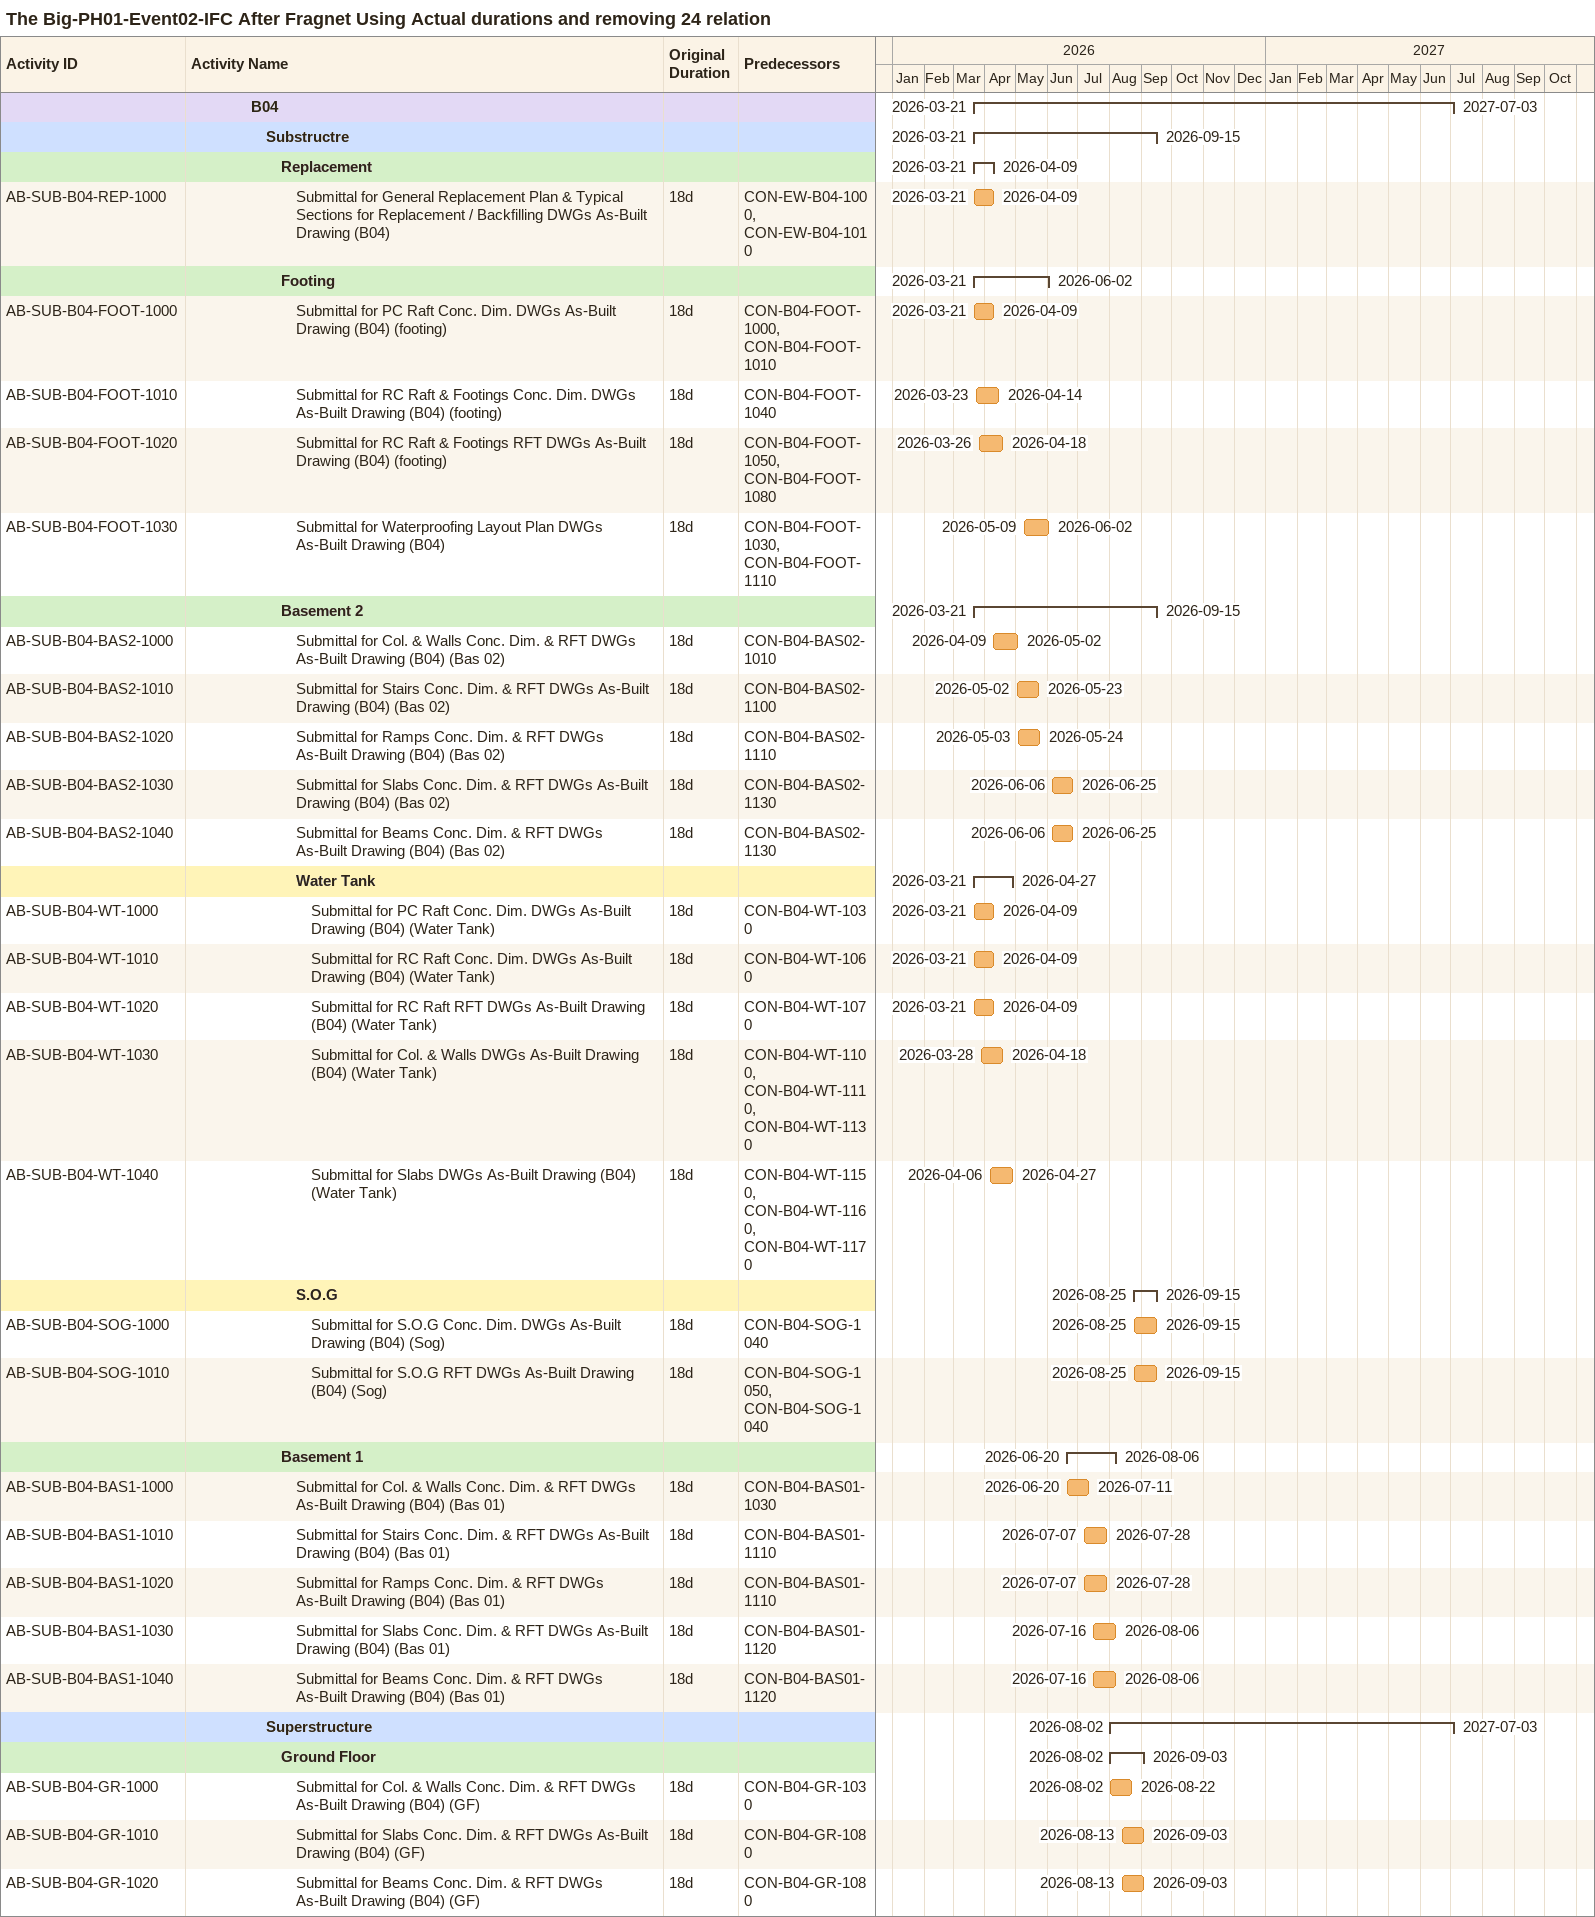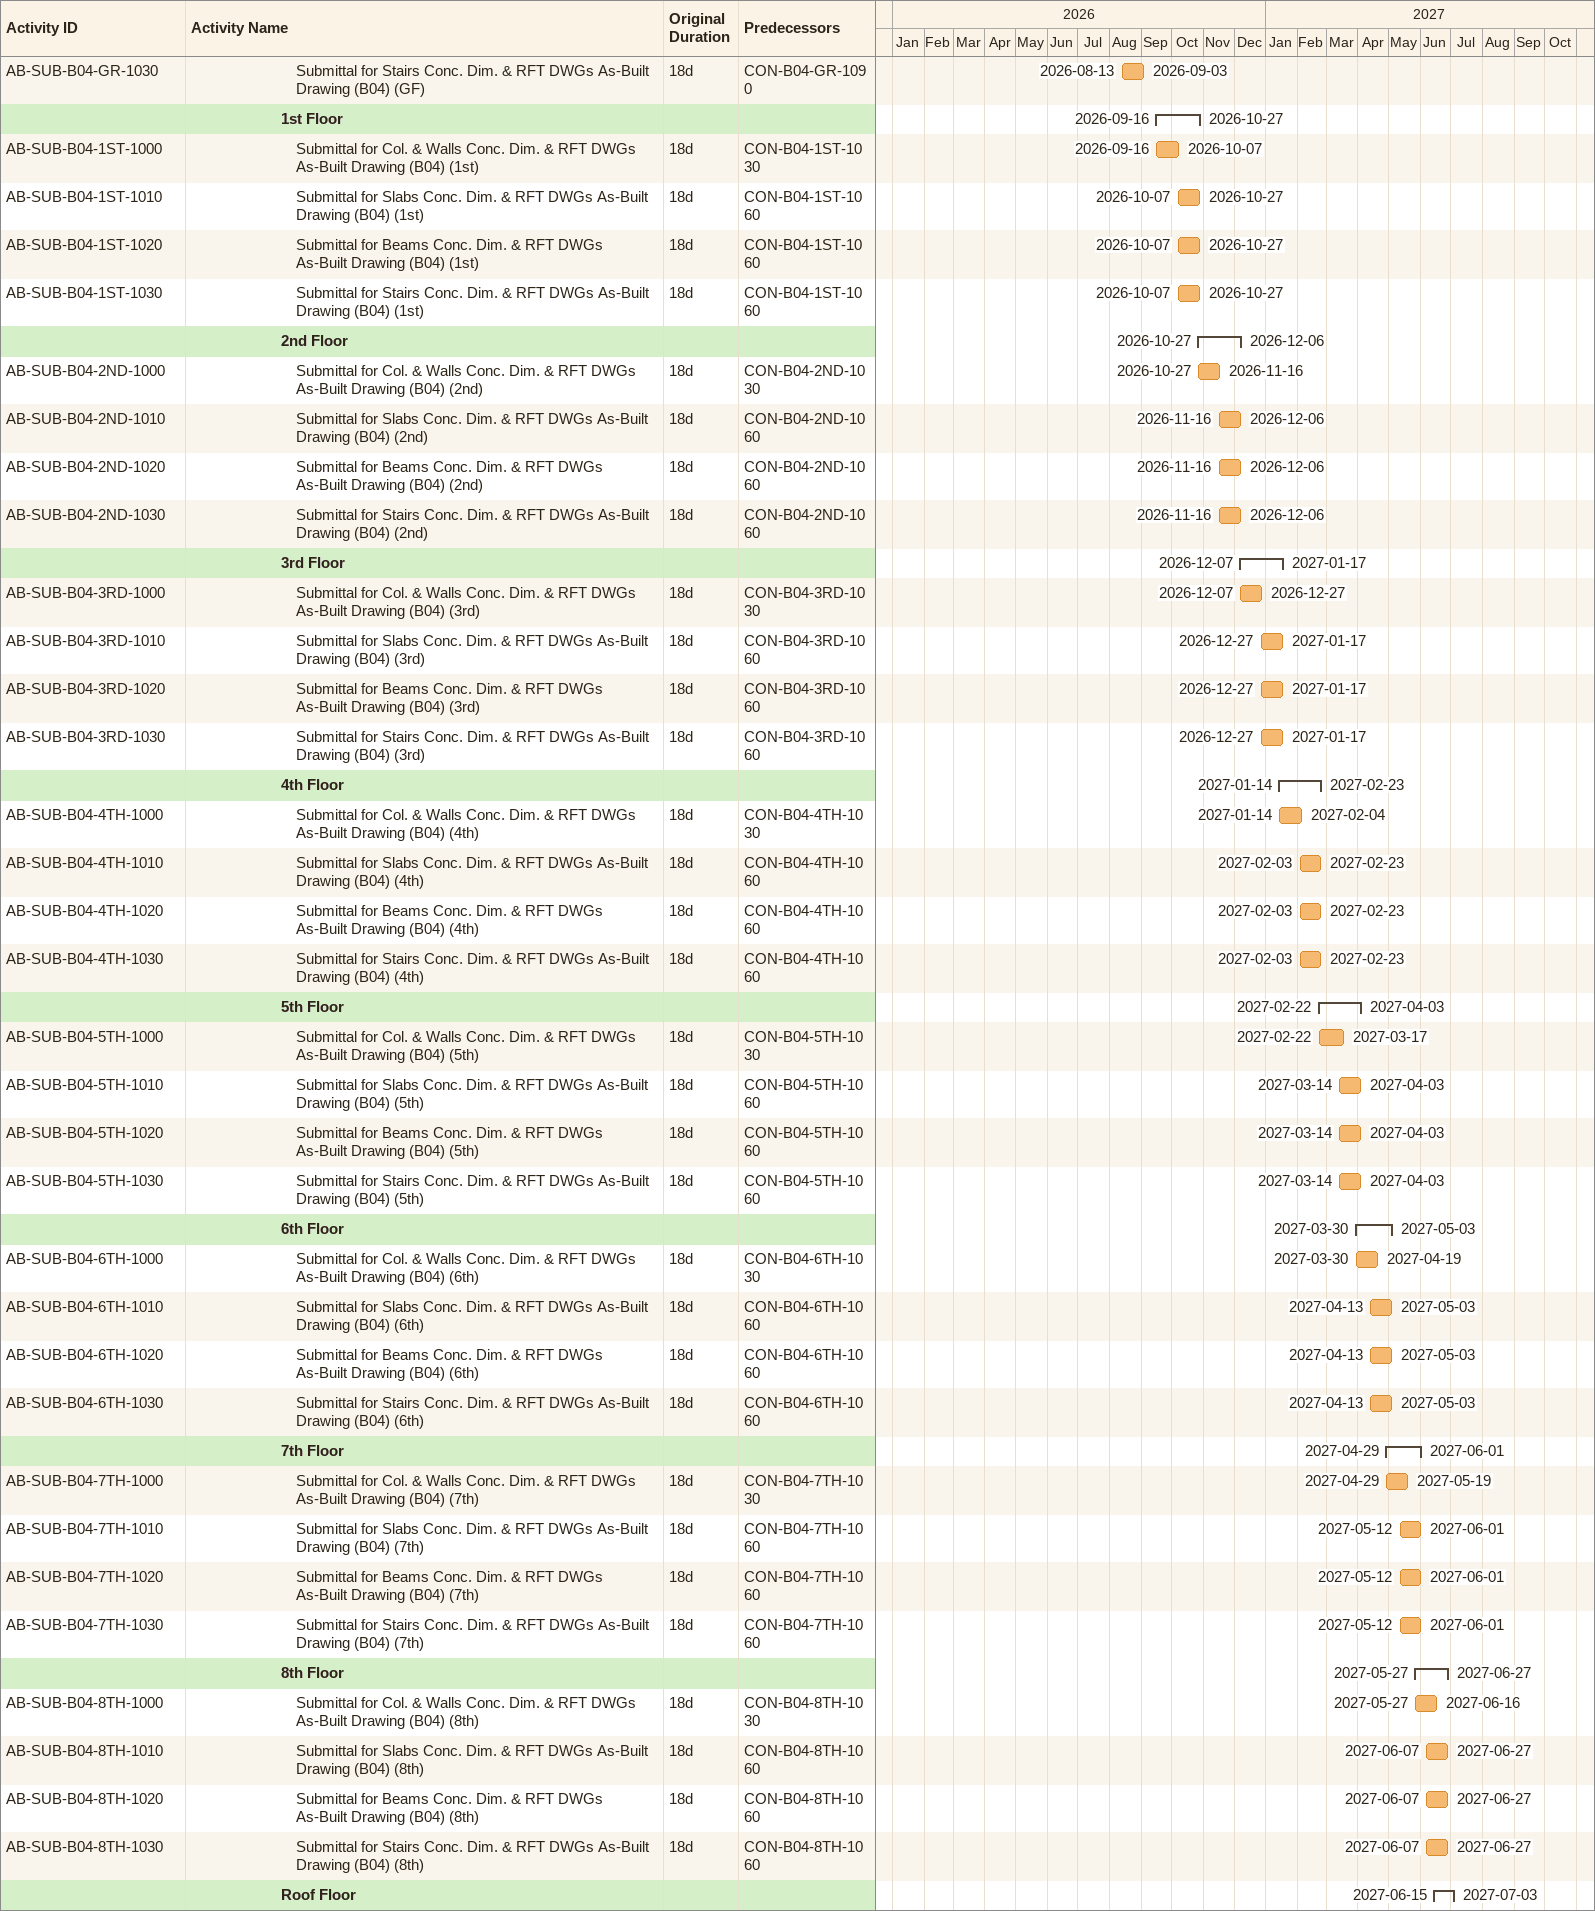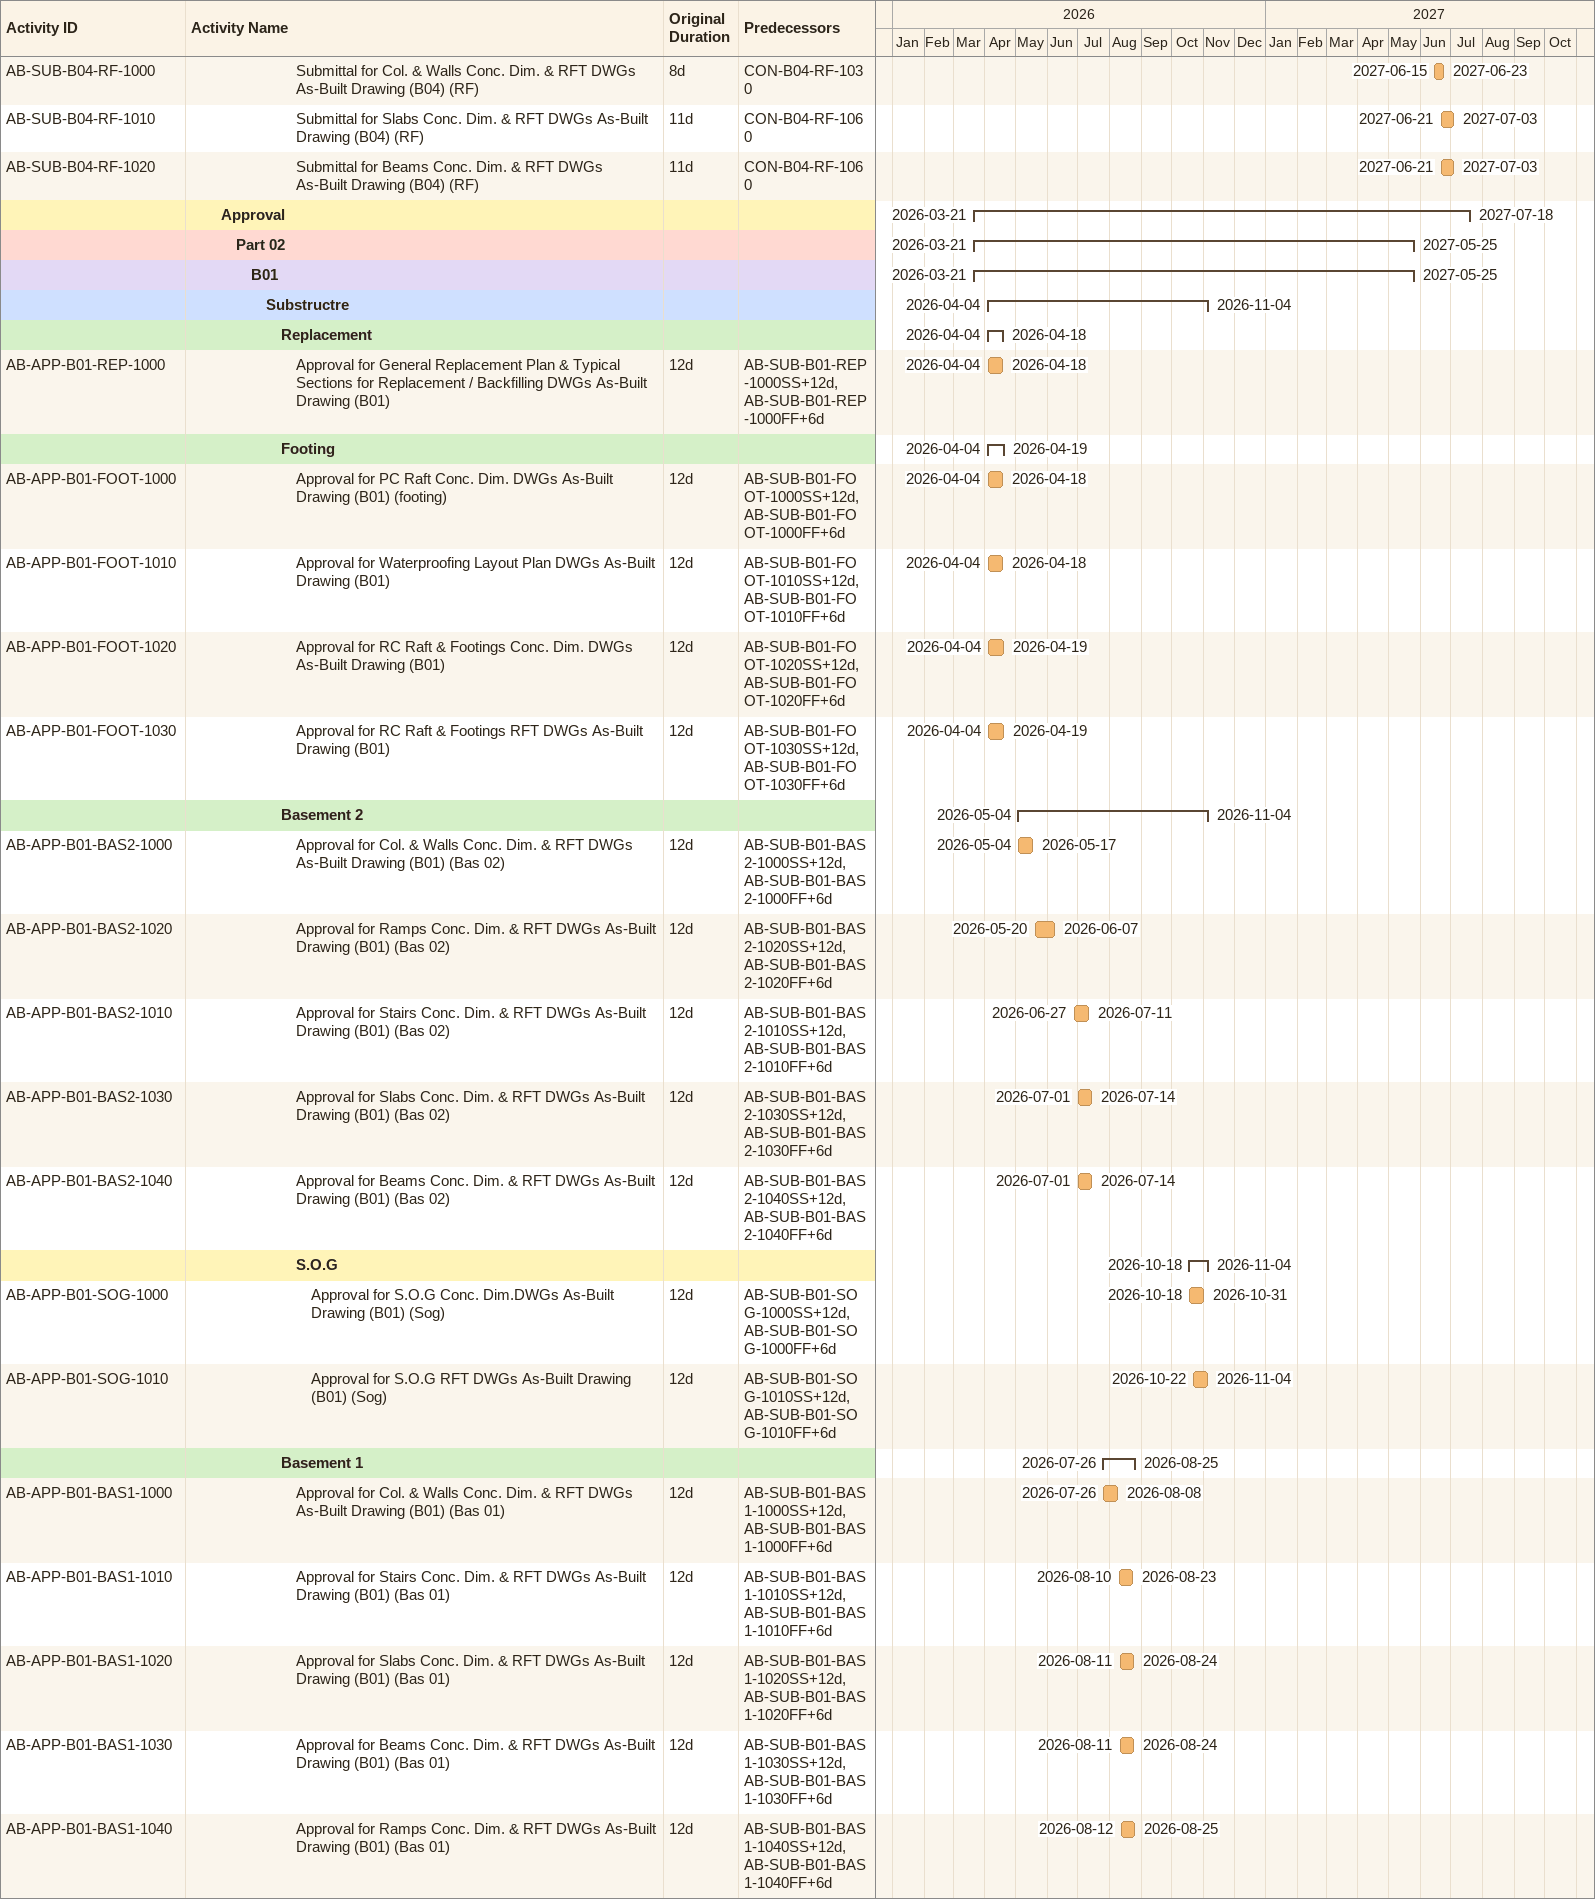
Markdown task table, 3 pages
The Big-PH01-Event02-IFC After Fragnet Using Actual durations and removing 24 relation

| ID | Level | Task | Original duration | Start | Finish | Predecessors |
|---|---|---|---|---|---|---|
|  | 5 | **B04** |  | 2026-03-21 | 2027-07-03 |  |
|  | 6 | **Substructre** |  | 2026-03-21 | 2026-09-15 |  |
|  | 7 | **Replacement** |  | 2026-03-21 | 2026-04-09 |  |
| AB-SUB-B04-REP-1000 | 8 | Submittal for General Replacement Plan & Typical Sections for Replacement / Backfilling DWGs As-Built Drawing (B04) | 18d | 2026-03-21 | 2026-04-09 | CON-EW-B04-1000, CON-EW-B04-1010 |
|  | 7 | **Footing** |  | 2026-03-21 | 2026-06-02 |  |
| AB-SUB-B04-FOOT-1000 | 8 | Submittal for PC Raft Conc. Dim. DWGs As-Built Drawing (B04) (footing) | 18d | 2026-03-21 | 2026-04-09 | CON-B04-FOOT-1000, CON-B04-FOOT-1010 |
| AB-SUB-B04-FOOT-1010 | 8 | Submittal for RC Raft & Footings Conc. Dim. DWGs As-Built Drawing (B04) (footing) | 18d | 2026-03-23 | 2026-04-14 | CON-B04-FOOT-1040 |
| AB-SUB-B04-FOOT-1020 | 8 | Submittal for RC Raft & Footings RFT DWGs As-Built Drawing (B04) (footing) | 18d | 2026-03-26 | 2026-04-18 | CON-B04-FOOT-1050, CON-B04-FOOT-1080 |
| AB-SUB-B04-FOOT-1030 | 8 | Submittal for Waterproofing Layout Plan DWGs As-Built Drawing (B04) | 18d | 2026-05-09 | 2026-06-02 | CON-B04-FOOT-1030, CON-B04-FOOT-1110 |
|  | 7 | **Basement 2** |  | 2026-03-21 | 2026-09-15 |  |
| AB-SUB-B04-BAS2-1000 | 8 | Submittal for Col. & Walls Conc. Dim. & RFT DWGs As-Built Drawing (B04) (Bas 02) | 18d | 2026-04-09 | 2026-05-02 | CON-B04-BAS02-1010 |
| AB-SUB-B04-BAS2-1010 | 8 | Submittal for Stairs Conc. Dim. & RFT DWGs As-Built Drawing (B04) (Bas 02) | 18d | 2026-05-02 | 2026-05-23 | CON-B04-BAS02-1100 |
| AB-SUB-B04-BAS2-1020 | 8 | Submittal for Ramps Conc. Dim. & RFT DWGs As-Built Drawing (B04) (Bas 02) | 18d | 2026-05-03 | 2026-05-24 | CON-B04-BAS02-1110 |
| AB-SUB-B04-BAS2-1030 | 8 | Submittal for Slabs Conc. Dim. & RFT DWGs As-Built Drawing (B04) (Bas 02) | 18d | 2026-06-06 | 2026-06-25 | CON-B04-BAS02-1130 |
| AB-SUB-B04-BAS2-1040 | 8 | Submittal for Beams Conc. Dim. & RFT DWGs As-Built Drawing (B04) (Bas 02) | 18d | 2026-06-06 | 2026-06-25 | CON-B04-BAS02-1130 |
|  | 8 | **Water Tank** |  | 2026-03-21 | 2026-04-27 |  |
| AB-SUB-B04-WT-1000 | 9 | Submittal for PC Raft Conc. Dim. DWGs As-Built Drawing (B04) (Water Tank) | 18d | 2026-03-21 | 2026-04-09 | CON-B04-WT-1030 |
| AB-SUB-B04-WT-1010 | 9 | Submittal for RC Raft Conc. Dim. DWGs As-Built Drawing (B04) (Water Tank) | 18d | 2026-03-21 | 2026-04-09 | CON-B04-WT-1060 |
| AB-SUB-B04-WT-1020 | 9 | Submittal for RC Raft RFT DWGs As-Built Drawing (B04) (Water Tank) | 18d | 2026-03-21 | 2026-04-09 | CON-B04-WT-1070 |
| AB-SUB-B04-WT-1030 | 9 | Submittal for Col. & Walls DWGs As-Built Drawing (B04) (Water Tank) | 18d | 2026-03-28 | 2026-04-18 | CON-B04-WT-1100, CON-B04-WT-1110, CON-B04-WT-1130 |
| AB-SUB-B04-WT-1040 | 9 | Submittal for Slabs DWGs As-Built Drawing (B04) (Water Tank) | 18d | 2026-04-06 | 2026-04-27 | CON-B04-WT-1150, CON-B04-WT-1160, CON-B04-WT-1170 |
|  | 8 | **S.O.G** |  | 2026-08-25 | 2026-09-15 |  |
| AB-SUB-B04-SOG-1000 | 9 | Submittal for S.O.G Conc. Dim. DWGs As-Built Drawing (B04) (Sog) | 18d | 2026-08-25 | 2026-09-15 | CON-B04-SOG-1040 |
| AB-SUB-B04-SOG-1010 | 9 | Submittal for S.O.G RFT DWGs As-Built Drawing (B04) (Sog) | 18d | 2026-08-25 | 2026-09-15 | CON-B04-SOG-1050, CON-B04-SOG-1040 |
|  | 7 | **Basement 1** |  | 2026-06-20 | 2026-08-06 |  |
| AB-SUB-B04-BAS1-1000 | 8 | Submittal for Col. & Walls Conc. Dim. & RFT DWGs As-Built Drawing (B04) (Bas 01) | 18d | 2026-06-20 | 2026-07-11 | CON-B04-BAS01-1030 |
| AB-SUB-B04-BAS1-1010 | 8 | Submittal for Stairs Conc. Dim. & RFT DWGs As-Built Drawing (B04) (Bas 01) | 18d | 2026-07-07 | 2026-07-28 | CON-B04-BAS01-1110 |
| AB-SUB-B04-BAS1-1020 | 8 | Submittal for Ramps Conc. Dim. & RFT DWGs As-Built Drawing (B04) (Bas 01) | 18d | 2026-07-07 | 2026-07-28 | CON-B04-BAS01-1110 |
| AB-SUB-B04-BAS1-1030 | 8 | Submittal for Slabs Conc. Dim. & RFT DWGs As-Built Drawing (B04) (Bas 01) | 18d | 2026-07-16 | 2026-08-06 | CON-B04-BAS01-1120 |
| AB-SUB-B04-BAS1-1040 | 8 | Submittal for Beams Conc. Dim. & RFT DWGs As-Built Drawing (B04) (Bas 01) | 18d | 2026-07-16 | 2026-08-06 | CON-B04-BAS01-1120 |
|  | 6 | **Superstructure** |  | 2026-08-02 | 2027-07-03 |  |
|  | 7 | **Ground Floor** |  | 2026-08-02 | 2026-09-03 |  |
| AB-SUB-B04-GR-1000 | 8 | Submittal for Col. & Walls Conc. Dim. & RFT DWGs As-Built Drawing (B04) (GF) | 18d | 2026-08-02 | 2026-08-22 | CON-B04-GR-1030 |
| AB-SUB-B04-GR-1010 | 8 | Submittal for Slabs Conc. Dim. & RFT DWGs As-Built Drawing (B04) (GF) | 18d | 2026-08-13 | 2026-09-03 | CON-B04-GR-1080 |
| AB-SUB-B04-GR-1020 | 8 | Submittal for Beams Conc. Dim. & RFT DWGs As-Built Drawing (B04) (GF) | 18d | 2026-08-13 | 2026-09-03 | CON-B04-GR-1080 |
| AB-SUB-B04-GR-1030 | 8 | Submittal for Stairs Conc. Dim. & RFT DWGs As-Built Drawing (B04) (GF) | 18d | 2026-08-13 | 2026-09-03 | CON-B04-GR-1090 |
|  | 7 | **1st Floor** |  | 2026-09-16 | 2026-10-27 |  |
| AB-SUB-B04-1ST-1000 | 8 | Submittal for Col. & Walls Conc. Dim. & RFT DWGs As-Built Drawing (B04) (1st) | 18d | 2026-09-16 | 2026-10-07 | CON-B04-1ST-1030 |
| AB-SUB-B04-1ST-1010 | 8 | Submittal for Slabs Conc. Dim. & RFT DWGs As-Built Drawing (B04) (1st) | 18d | 2026-10-07 | 2026-10-27 | CON-B04-1ST-1060 |
| AB-SUB-B04-1ST-1020 | 8 | Submittal for Beams Conc. Dim. & RFT DWGs As-Built Drawing (B04) (1st) | 18d | 2026-10-07 | 2026-10-27 | CON-B04-1ST-1060 |
| AB-SUB-B04-1ST-1030 | 8 | Submittal for Stairs Conc. Dim. & RFT DWGs As-Built Drawing (B04) (1st) | 18d | 2026-10-07 | 2026-10-27 | CON-B04-1ST-1060 |
|  | 7 | **2nd Floor** |  | 2026-10-27 | 2026-12-06 |  |
| AB-SUB-B04-2ND-1000 | 8 | Submittal for Col. & Walls Conc. Dim. & RFT DWGs As-Built Drawing (B04) (2nd) | 18d | 2026-10-27 | 2026-11-16 | CON-B04-2ND-1030 |
| AB-SUB-B04-2ND-1010 | 8 | Submittal for Slabs Conc. Dim. & RFT DWGs As-Built Drawing (B04) (2nd) | 18d | 2026-11-16 | 2026-12-06 | CON-B04-2ND-1060 |
| AB-SUB-B04-2ND-1020 | 8 | Submittal for Beams Conc. Dim. & RFT DWGs As-Built Drawing (B04) (2nd) | 18d | 2026-11-16 | 2026-12-06 | CON-B04-2ND-1060 |
| AB-SUB-B04-2ND-1030 | 8 | Submittal for Stairs Conc. Dim. & RFT DWGs As-Built Drawing (B04) (2nd) | 18d | 2026-11-16 | 2026-12-06 | CON-B04-2ND-1060 |
|  | 7 | **3rd Floor** |  | 2026-12-07 | 2027-01-17 |  |
| AB-SUB-B04-3RD-1000 | 8 | Submittal for Col. & Walls Conc. Dim. & RFT DWGs As-Built Drawing (B04) (3rd) | 18d | 2026-12-07 | 2026-12-27 | CON-B04-3RD-1030 |
| AB-SUB-B04-3RD-1010 | 8 | Submittal for Slabs Conc. Dim. & RFT DWGs As-Built Drawing (B04) (3rd) | 18d | 2026-12-27 | 2027-01-17 | CON-B04-3RD-1060 |
| AB-SUB-B04-3RD-1020 | 8 | Submittal for Beams Conc. Dim. & RFT DWGs As-Built Drawing (B04) (3rd) | 18d | 2026-12-27 | 2027-01-17 | CON-B04-3RD-1060 |
| AB-SUB-B04-3RD-1030 | 8 | Submittal for Stairs Conc. Dim. & RFT DWGs As-Built Drawing (B04) (3rd) | 18d | 2026-12-27 | 2027-01-17 | CON-B04-3RD-1060 |
|  | 7 | **4th Floor** |  | 2027-01-14 | 2027-02-23 |  |
| AB-SUB-B04-4TH-1000 | 8 | Submittal for Col. & Walls Conc. Dim. & RFT DWGs As-Built Drawing (B04) (4th) | 18d | 2027-01-14 | 2027-02-04 | CON-B04-4TH-1030 |
| AB-SUB-B04-4TH-1010 | 8 | Submittal for Slabs Conc. Dim. & RFT DWGs As-Built Drawing (B04) (4th) | 18d | 2027-02-03 | 2027-02-23 | CON-B04-4TH-1060 |
| AB-SUB-B04-4TH-1020 | 8 | Submittal for Beams Conc. Dim. & RFT DWGs As-Built Drawing (B04) (4th) | 18d | 2027-02-03 | 2027-02-23 | CON-B04-4TH-1060 |
| AB-SUB-B04-4TH-1030 | 8 | Submittal for Stairs Conc. Dim. & RFT DWGs As-Built Drawing (B04) (4th) | 18d | 2027-02-03 | 2027-02-23 | CON-B04-4TH-1060 |
|  | 7 | **5th Floor** |  | 2027-02-22 | 2027-04-03 |  |
| AB-SUB-B04-5TH-1000 | 8 | Submittal for Col. & Walls Conc. Dim. & RFT DWGs As-Built Drawing (B04) (5th) | 18d | 2027-02-22 | 2027-03-17 | CON-B04-5TH-1030 |
| AB-SUB-B04-5TH-1010 | 8 | Submittal for Slabs Conc. Dim. & RFT DWGs As-Built Drawing (B04) (5th) | 18d | 2027-03-14 | 2027-04-03 | CON-B04-5TH-1060 |
| AB-SUB-B04-5TH-1020 | 8 | Submittal for Beams Conc. Dim. & RFT DWGs As-Built Drawing (B04) (5th) | 18d | 2027-03-14 | 2027-04-03 | CON-B04-5TH-1060 |
| AB-SUB-B04-5TH-1030 | 8 | Submittal for Stairs Conc. Dim. & RFT DWGs As-Built Drawing (B04) (5th) | 18d | 2027-03-14 | 2027-04-03 | CON-B04-5TH-1060 |
|  | 7 | **6th Floor** |  | 2027-03-30 | 2027-05-03 |  |
| AB-SUB-B04-6TH-1000 | 8 | Submittal for Col. & Walls Conc. Dim. & RFT DWGs As-Built Drawing (B04) (6th) | 18d | 2027-03-30 | 2027-04-19 | CON-B04-6TH-1030 |
| AB-SUB-B04-6TH-1010 | 8 | Submittal for Slabs Conc. Dim. & RFT DWGs As-Built Drawing (B04) (6th) | 18d | 2027-04-13 | 2027-05-03 | CON-B04-6TH-1060 |
| AB-SUB-B04-6TH-1020 | 8 | Submittal for Beams Conc. Dim. & RFT DWGs As-Built Drawing (B04) (6th) | 18d | 2027-04-13 | 2027-05-03 | CON-B04-6TH-1060 |
| AB-SUB-B04-6TH-1030 | 8 | Submittal for Stairs Conc. Dim. & RFT DWGs As-Built Drawing (B04) (6th) | 18d | 2027-04-13 | 2027-05-03 | CON-B04-6TH-1060 |
|  | 7 | **7th Floor** |  | 2027-04-29 | 2027-06-01 |  |
| AB-SUB-B04-7TH-1000 | 8 | Submittal for Col. & Walls Conc. Dim. & RFT DWGs As-Built Drawing (B04) (7th) | 18d | 2027-04-29 | 2027-05-19 | CON-B04-7TH-1030 |
| AB-SUB-B04-7TH-1010 | 8 | Submittal for Slabs Conc. Dim. & RFT DWGs As-Built Drawing (B04) (7th) | 18d | 2027-05-12 | 2027-06-01 | CON-B04-7TH-1060 |
| AB-SUB-B04-7TH-1020 | 8 | Submittal for Beams Conc. Dim. & RFT DWGs As-Built Drawing (B04) (7th) | 18d | 2027-05-12 | 2027-06-01 | CON-B04-7TH-1060 |
| AB-SUB-B04-7TH-1030 | 8 | Submittal for Stairs Conc. Dim. & RFT DWGs As-Built Drawing (B04) (7th) | 18d | 2027-05-12 | 2027-06-01 | CON-B04-7TH-1060 |
|  | 7 | **8th Floor** |  | 2027-05-27 | 2027-06-27 |  |
| AB-SUB-B04-8TH-1000 | 8 | Submittal for Col. & Walls Conc. Dim. & RFT DWGs As-Built Drawing (B04) (8th) | 18d | 2027-05-27 | 2027-06-16 | CON-B04-8TH-1030 |
| AB-SUB-B04-8TH-1010 | 8 | Submittal for Slabs Conc. Dim. & RFT DWGs As-Built Drawing (B04) (8th) | 18d | 2027-06-07 | 2027-06-27 | CON-B04-8TH-1060 |
| AB-SUB-B04-8TH-1020 | 8 | Submittal for Beams Conc. Dim. & RFT DWGs As-Built Drawing (B04) (8th) | 18d | 2027-06-07 | 2027-06-27 | CON-B04-8TH-1060 |
| AB-SUB-B04-8TH-1030 | 8 | Submittal for Stairs Conc. Dim. & RFT DWGs As-Built Drawing (B04) (8th) | 18d | 2027-06-07 | 2027-06-27 | CON-B04-8TH-1060 |
|  | 7 | **Roof Floor** |  | 2027-06-15 | 2027-07-03 |  |
| AB-SUB-B04-RF-1000 | 8 | Submittal for Col. & Walls Conc. Dim. & RFT DWGs As-Built Drawing (B04) (RF) | 8d | 2027-06-15 | 2027-06-23 | CON-B04-RF-1030 |
| AB-SUB-B04-RF-1010 | 8 | Submittal for Slabs Conc. Dim. & RFT DWGs As-Built Drawing (B04) (RF) | 11d | 2027-06-21 | 2027-07-03 | CON-B04-RF-1060 |
| AB-SUB-B04-RF-1020 | 8 | Submittal for Beams Conc. Dim. & RFT DWGs As-Built Drawing (B04) (RF) | 11d | 2027-06-21 | 2027-07-03 | CON-B04-RF-1060 |
|  | 3 | **Approval** |  | 2026-03-21 | 2027-07-18 |  |
|  | 4 | **Part 02** |  | 2026-03-21 | 2027-05-25 |  |
|  | 5 | **B01** |  | 2026-03-21 | 2027-05-25 |  |
|  | 6 | **Substructre** |  | 2026-04-04 | 2026-11-04 |  |
|  | 7 | **Replacement** |  | 2026-04-04 | 2026-04-18 |  |
| AB-APP-B01-REP-1000 | 8 | Approval for General Replacement Plan & Typical Sections for Replacement / Backfilling DWGs As-Built Drawing (B01) | 12d | 2026-04-04 | 2026-04-18 | AB-SUB-B01-REP-1000SS+12d, AB-SUB-B01-REP-1000FF+6d |
|  | 7 | **Footing** |  | 2026-04-04 | 2026-04-19 |  |
| AB-APP-B01-FOOT-1000 | 8 | Approval for PC Raft Conc. Dim. DWGs As-Built Drawing (B01) (footing) | 12d | 2026-04-04 | 2026-04-18 | AB-SUB-B01-FOOT-1000SS+12d, AB-SUB-B01-FOOT-1000FF+6d |
| AB-APP-B01-FOOT-1010 | 8 | Approval for Waterproofing Layout Plan DWGs As-Built Drawing (B01) | 12d | 2026-04-04 | 2026-04-18 | AB-SUB-B01-FOOT-1010SS+12d, AB-SUB-B01-FOOT-1010FF+6d |
| AB-APP-B01-FOOT-1020 | 8 | Approval for RC Raft & Footings Conc. Dim. DWGs As-Built Drawing (B01) | 12d | 2026-04-04 | 2026-04-19 | AB-SUB-B01-FOOT-1020SS+12d, AB-SUB-B01-FOOT-1020FF+6d |
| AB-APP-B01-FOOT-1030 | 8 | Approval for RC Raft & Footings RFT DWGs As-Built Drawing (B01) | 12d | 2026-04-04 | 2026-04-19 | AB-SUB-B01-FOOT-1030SS+12d, AB-SUB-B01-FOOT-1030FF+6d |
|  | 7 | **Basement 2** |  | 2026-05-04 | 2026-11-04 |  |
| AB-APP-B01-BAS2-1000 | 8 | Approval for Col. & Walls Conc. Dim. & RFT DWGs As-Built Drawing (B01) (Bas 02) | 12d | 2026-05-04 | 2026-05-17 | AB-SUB-B01-BAS2-1000SS+12d, AB-SUB-B01-BAS2-1000FF+6d |
| AB-APP-B01-BAS2-1020 | 8 | Approval for Ramps Conc. Dim. & RFT DWGs As-Built Drawing (B01) (Bas 02) | 12d | 2026-05-20 | 2026-06-07 | AB-SUB-B01-BAS2-1020SS+12d, AB-SUB-B01-BAS2-1020FF+6d |
| AB-APP-B01-BAS2-1010 | 8 | Approval for Stairs Conc. Dim. & RFT DWGs As-Built Drawing (B01) (Bas 02) | 12d | 2026-06-27 | 2026-07-11 | AB-SUB-B01-BAS2-1010SS+12d, AB-SUB-B01-BAS2-1010FF+6d |
| AB-APP-B01-BAS2-1030 | 8 | Approval for Slabs Conc. Dim. & RFT DWGs As-Built Drawing (B01) (Bas 02) | 12d | 2026-07-01 | 2026-07-14 | AB-SUB-B01-BAS2-1030SS+12d, AB-SUB-B01-BAS2-1030FF+6d |
| AB-APP-B01-BAS2-1040 | 8 | Approval for Beams Conc. Dim. & RFT DWGs As-Built Drawing (B01) (Bas 02) | 12d | 2026-07-01 | 2026-07-14 | AB-SUB-B01-BAS2-1040SS+12d, AB-SUB-B01-BAS2-1040FF+6d |
|  | 8 | **S.O.G** |  | 2026-10-18 | 2026-11-04 |  |
| AB-APP-B01-SOG-1000 | 9 | Approval for S.O.G Conc. Dim.DWGs As-Built Drawing (B01) (Sog) | 12d | 2026-10-18 | 2026-10-31 | AB-SUB-B01-SOG-1000SS+12d, AB-SUB-B01-SOG-1000FF+6d |
| AB-APP-B01-SOG-1010 | 9 | Approval for S.O.G RFT DWGs As-Built Drawing (B01) (Sog) | 12d | 2026-10-22 | 2026-11-04 | AB-SUB-B01-SOG-1010SS+12d, AB-SUB-B01-SOG-1010FF+6d |
|  | 7 | **Basement 1** |  | 2026-07-26 | 2026-08-25 |  |
| AB-APP-B01-BAS1-1000 | 8 | Approval for Col. & Walls Conc. Dim. & RFT DWGs As-Built Drawing (B01) (Bas 01) | 12d | 2026-07-26 | 2026-08-08 | AB-SUB-B01-BAS1-1000SS+12d, AB-SUB-B01-BAS1-1000FF+6d |
| AB-APP-B01-BAS1-1010 | 8 | Approval for Stairs Conc. Dim. & RFT DWGs As-Built Drawing (B01) (Bas 01) | 12d | 2026-08-10 | 2026-08-23 | AB-SUB-B01-BAS1-1010SS+12d, AB-SUB-B01-BAS1-1010FF+6d |
| AB-APP-B01-BAS1-1020 | 8 | Approval for Slabs Conc. Dim. & RFT DWGs As-Built Drawing (B01) (Bas 01) | 12d | 2026-08-11 | 2026-08-24 | AB-SUB-B01-BAS1-1020SS+12d, AB-SUB-B01-BAS1-1020FF+6d |
| AB-APP-B01-BAS1-1030 | 8 | Approval for Beams Conc. Dim. & RFT DWGs As-Built Drawing (B01) (Bas 01) | 12d | 2026-08-11 | 2026-08-24 | AB-SUB-B01-BAS1-1030SS+12d, AB-SUB-B01-BAS1-1030FF+6d |
| AB-APP-B01-BAS1-1040 | 8 | Approval for Ramps Conc. Dim. & RFT DWGs As-Built Drawing (B01) (Bas 01) | 12d | 2026-08-12 | 2026-08-25 | AB-SUB-B01-BAS1-1040SS+12d, AB-SUB-B01-BAS1-1040FF+6d |
